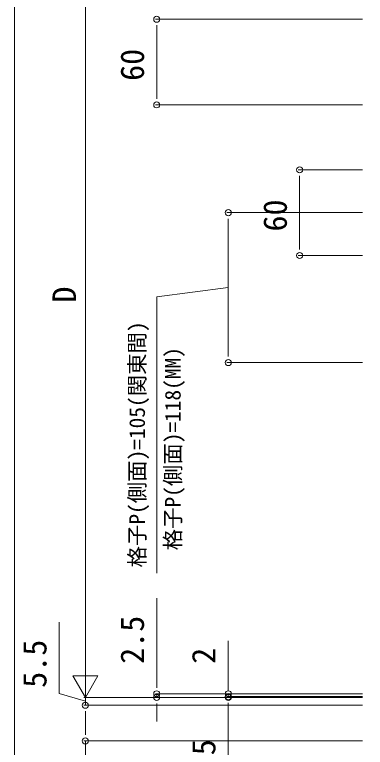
# Model space of a CAD drawing. Units: millimetres, scale not verified. Extents: x -990 to 990, y -1598 to 1604.
# Drawn here: x -990 to -744, y 556 to 1069 of the extents above; entities that cross this region are included whole.
import ezdxf
from ezdxf.enums import TextEntityAlignment as Align

# ---------------------------------------------------------------- set-up
doc = ezdxf.new("R2010")
doc.units = ezdxf.units.MM
doc.header["$LTSCALE"] = 8
doc.layers.add('0-0_0', color=7, linetype='Continuous', lineweight=9)
doc.layers.add('0-5_YKK_13', color=6, linetype='Continuous', lineweight=9)
doc.styles.add('ＭＳ ゴシック', font='')
doc.styles.get('ＭＳ ゴシック').set_extended_font_data('MS Gothic')

msp = doc.modelspace()

# ---------------------------------------------------------------- linework, layer by layer
at = {"layer": '0-0_0'}
msp.add_lwpolyline([(990, -1597.8), (-990, -1597.8), (-990, 1522.2)], dxfattribs=at)
at = {"layer": '0-5_YKK_13'}
for p, q in [((-940.5, 1138.311), (-940.5, 608.311)), ((-746.5, 1065.811), (-891.5, 1065.811)), ((-746.5, 1065.811), (-891.5, 1065.811)), ((-890.5, 1061.561), (-890.5, 1057.311)), ((-890.5, 1057.311), (-890.5, 1014.311)), ((-890.5, 1010.061), (-890.5, 1014.311)), ((-746.5, 1005.811), (-891.5, 1005.811)), ((-746.5, 960.311), (-791.5, 960.311)), ((-790.5, 956.061), (-790.5, 951.811)), ((-790.5, 951.811), (-790.5, 908.811)), ((-746.5, 930.311), (-841.5, 930.311)), ((-840.5, 926.061), (-840.5, 921.811)), ((-840.5, 921.811), (-840.5, 833.811)), ((-790.5, 904.561), (-790.5, 908.811)), ((-746.5, 900.311), (-791.5, 900.311)), ((-840.5, 829.561), (-840.5, 833.811)), ((-746.5, 825.311), (-841.5, 825.311)), ((-890.5, 601.811), (-890.5, 660.311)), ((-840.5, 601.811), (-840.5, 630.311)), ((-940.5, 590.811), (-940.5, 621.121)), ((-940.5, 590.811), (-949.25, 605.966)), ((-931.75, 605.966), (-949.25, 605.966)), ((-940.5, 590.811), (-931.75, 605.966)), ((-840.5, 599.811), (-840.5, 608.311)), ((-890.5, 597.561), (-890.5, 601.811)), ((-840.5, 597.561), (-840.5, 601.811)), ((-940.5, 590.811), (-940.5, 599.311)), ((-840.5, 595.561), (-840.5, 599.811)), ((-746.5, 590.811), (-941.5, 590.811)), ((-746.5, 590.811), (-941.5, 590.811)), ((-940.5, 590.811), (-940.5, 585.311)), ((-940.5, 590.811), (-940.5, 585.311)), ((-746.5, 593.311), (-891.5, 593.311)), ((-746.5, 590.811), (-891.5, 590.811)), ((-890.5, 590.811), (-890.5, 593.311)), ((-746.5, 593.311), (-841.5, 593.311)), ((-746.5, 591.311), (-841.5, 591.311)), ((-746.5, 591.311), (-841.5, 591.311)), ((-746.5, 590.811), (-841.5, 590.811)), ((-840.5, 591.311), (-840.5, 593.311)), ((-840.5, 591.311), (-840.5, 590.811)), ((-746.5, 585.311), (-941.5, 585.311)), ((-746.5, 585.311), (-941.5, 585.311)), ((-890.5, 586.561), (-890.5, 582.311)), ((-840.5, 587.061), (-840.5, 582.811)), ((-840.5, 586.561), (-840.5, 582.311)), ((-940.5, 581.061), (-940.5, 576.811)), ((-940.5, 581.061), (-940.5, 576.811)), ((-890.5, 582.311), (-890.5, 573.811)), ((-840.5, 582.811), (-840.5, 574.311)), ((-840.5, 582.311), (-840.5, 523.811)), ((-940.5, 576.811), (-940.5, 568.811)), ((-940.5, 576.811), (-940.5, 568.311)), ((-940.5, 564.561), (-940.5, 568.811)), ((-746.5, 560.311), (-941.5, 560.311)), ((-940.5, 560.311), (-940.5, 517.411))]:
    msp.add_line(p, q, dxfattribs=at)
for points in [[(-840.5, 877.811), (-890.5, 871.394), (-890.5, 677.794)], [(-940.5, 588.061), (-958.75, 593.536), (-958.75, 643.536)]]:
    msp.add_lwpolyline(points, dxfattribs=at)
for centre, start, end in [((-890.5, 1065.811), 90, 270), ((-890.5, 1065.811), 90, 270), ((-890.5, 1065.811), 270, 90), ((-890.5, 1065.811), 270, 90), ((-890.5, 1005.811), 90, 270), ((-890.5, 1005.811), 270, 90), ((-790.5, 960.311), 90, 270), ((-790.5, 960.311), 270, 90), ((-840.5, 930.311), 90, 270), ((-840.5, 930.311), 270, 90), ((-790.5, 900.311), 90, 270), ((-790.5, 900.311), 270, 90), ((-840.5, 825.311), 90, 270), ((-840.5, 825.311), 270, 90), ((-890.5, 593.311), 90, 270), ((-890.5, 593.311), 270, 90), ((-840.5, 593.311), 90, 270), ((-840.5, 593.311), 270, 90), ((-890.5, 590.811), 90, 270), ((-890.5, 590.811), 270, 90), ((-840.5, 591.311), 90, 270), ((-840.5, 591.311), 90, 270), ((-840.5, 590.811), 90, 270), ((-840.5, 591.311), 270, 90), ((-840.5, 591.311), 270, 90), ((-840.5, 590.811), 270, 90), ((-940.5, 585.311), 90, 270), ((-940.5, 585.311), 90, 270), ((-940.5, 585.311), 270, 90), ((-940.5, 585.311), 270, 90), ((-940.5, 560.311), 90, 270), ((-940.5, 560.311), 270, 90)]:
    msp.add_arc(centre, 2.125, start, end, dxfattribs=at)

# ---------------------------------------------------------------- texts
at = {"layer": '0-5_YKK_13', "style": 'ＭＳ ゴシック'}
for s, height, p in [('60', 16.5, (-894.5, 1022.611)), ('60', 16.5, (-794.5, 917.111)), ('D', 16.5, (-942.1, 867.311)), ('格子P(側面)=105(関東間)', 11, (-895.5, 681.794)), ('格子P(側面)=118(MM)', 11, (-870.5, 693.794)), ('2.5', 16.5, (-894.5, 614.311)), ('5.5', 16.5, (-962.75, 597.536)), ('2', 16.5, (-844.5, 614.311)), ('0.5', 16.5, (-844.5, 527.811))]:
    msp.add_text(s, height=height, rotation=90, dxfattribs=at).set_placement(p, align=Align.BOTTOM_LEFT)

doc.saveas('drawing.dxf')
